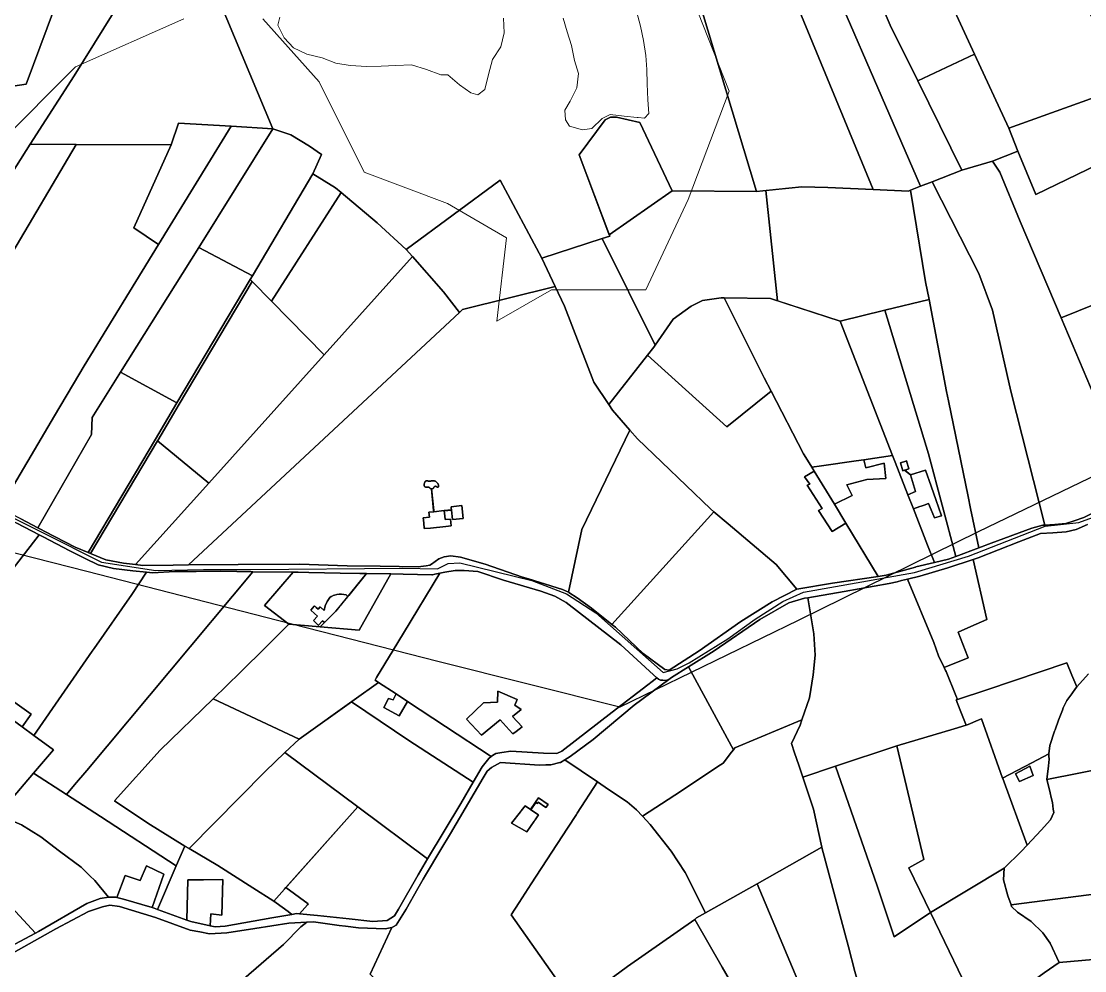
# Model space of a CAD drawing. Header units: metres. Extents: x 3 to 1027712, y 40 to 4430649.
# Drawn here: x 507850 to 508627, y 4410877 to 4411571 of the extents above; entities that cross this region are included whole.
import ezdxf

# ---------------------------------------------------------------- set-up
doc = ezdxf.new("R2010")
doc.units = ezdxf.units.M
doc.header["$MEASUREMENT"] = 0
doc.layers.add('A.ES.SDGC.CP.07003.cadastralparcel — CadastralParcel', color=1, linetype='Continuous')
for name, color, linetype, lineweight, true_color in [('Habitats_5_km', 7, 'Continuous', 9, 0xbefad2), ('Itinerarios_Espacios_naturales_Protegidos_5_km', 7, 'Continuous', 30, 0x3800b0), ('Lagunas_5_km', 7, 'Continuous', 9, 0xbff2e1)]:
    doc.layers.add(name, color=color, linetype=linetype, lineweight=lineweight, true_color=true_color)
doc.layers.add('Tuberias_distribucion_agua_ABAQUA', color=5, linetype='Continuous', lineweight=30)

msp = doc.modelspace()

# ---------------------------------------------------------------- linework, layer by layer
at = {"layer": 'A.ES.SDGC.CP.07003.cadastralparcel — CadastralParcel', "color": 7, "linetype": 'Continuous', "flags": 128}
for points in [[(508520.58, 4411603.2), (508490.46, 4411668.18), (508494.85, 4411669), (508517.7, 4411672.4), (508525.48, 4411671.43), (508536.67, 4411667.54), (508575.09, 4411645.19), (508587.24, 4411637.41), (508596, 4411625.75), (508622.74, 4411588.82), (508657.28, 4411535.56), (508662.13, 4411528.09), (508662.32, 4411527.87), (508664.36, 4411525.57), (508656.8, 4411522.85), (508571.97, 4411492.34), (508546.87, 4411546.47), (508520.58, 4411603.2)], [(508472.58, 4411447.53), (508393.18, 4411640.25), (508403.91, 4411645.67), (508416.56, 4411651.99), (508419.38, 4411653.03), (508507.4, 4411449.96), (508499.95, 4411447.03), (508498.4, 4411446.42), (508472.58, 4411447.53)], [(508507.4, 4411449.96), (508419.38, 4411653.03), (508425.79, 4411655.39), (508445.13, 4411659.74), (508478.24, 4411583.43), (508485.09, 4411567.66), (508505.27, 4411526.91), (508537.52, 4411461.78), (508515.87, 4411453.28), (508507.4, 4411449.96)], [(508347.03, 4411579.33), (508337.29, 4411611.17), (508350.67, 4411618.4), (508358.8, 4411622.78), (508361.6, 4411624.29), (508393.18, 4411640.25), (508472.58, 4411447.53), (508439.55, 4411448.95), (508420.57, 4411449.58), (508387.39, 4411446.19), (508347.03, 4411579.33)], [(507818.57, 4411421.86), (507748.39, 4411450.33), (507770.48, 4411491.39), (507773.15, 4411497.89), (507779.8, 4411514.05), (507791.27, 4411515.42), (507853.32, 4411524.56), (507883.96, 4411607.16), (507925.78, 4411591.62), (507924.81, 4411589.67), (507888.32, 4411530.63), (507856.28, 4411480.62), (507846.16, 4411464.8), (507818.57, 4411421.86)], [(508485.09, 4411567.66), (508478.24, 4411583.43), (508520.58, 4411603.2), (508546.87, 4411546.47), (508505.27, 4411526.91), (508485.09, 4411567.66)], [(507889.74, 4411480.47), (507856.28, 4411480.62), (507888.32, 4411530.63), (507924.81, 4411589.67), (507994.35, 4411585.78), (508033.74, 4411492.01), (508003.07, 4411493.78), (507964.77, 4411495.99), (507959.27, 4411480.17), (507889.74, 4411480.47)], [(508537.52, 4411461.78), (508505.27, 4411526.91), (508546.87, 4411546.47), (508571.97, 4411492.34), (508578.5, 4411475.5), (508559.91, 4411468.33), (508537.52, 4411461.78)], [(508578.5, 4411475.5), (508571.97, 4411492.34), (508656.8, 4411522.85), (508671.9, 4411482.59), (508644.58, 4411469.41), (508591.61, 4411443.84), (508578.5, 4411475.5)], [(508279.71, 4411414.5), (508257.7, 4411472.81), (508276.67, 4411498.57), (508280.56, 4411500.51), (508284.93, 4411500.51), (508301.95, 4411496.62), (508325.78, 4411446.57), (508279.71, 4411414.5)], [(507849.28, 4411206.83), (507834.01, 4411214.54), (507874.01, 4411282.06), (507891.79, 4411312.08), (507895.65, 4411318.6), (507950.04, 4411407.29), (508003.07, 4411493.78), (508033.74, 4411492.01), (507979.46, 4411405.28), (507922.36, 4411314.04), (507901.58, 4411280.84), (507900.96, 4411268.38), (507861.77, 4411200.3), (507849.28, 4411206.83)], [(507950.04, 4411407.29), (507931.88, 4411419.62), (507959.27, 4411480.17), (507964.77, 4411495.99), (508003.07, 4411493.78), (507950.04, 4411407.29)], [(508018.71, 4411384.56), (507979.46, 4411405.28), (508033.74, 4411492.01), (508046.87, 4411487.63), (508060.48, 4411479.37), (508069.24, 4411473.06), (508062.92, 4411458.96), (508018.71, 4411384.56)], [(507794.32, 4411366.2), (507785.86, 4411370.97), (507786.94, 4411372.65), (507818.57, 4411421.86), (507846.16, 4411464.8), (507856.28, 4411480.62), (507889.74, 4411480.47), (507840.37, 4411396.71), (507794.32, 4411366.2)], [(508565.37, 4411460.15), (508559.91, 4411468.33), (508578.5, 4411475.5), (508591.61, 4411443.84), (508644.58, 4411469.41), (508675.88, 4411380.29), (508610.06, 4411353.7), (508580.12, 4411424.13), (508565.37, 4411460.15)], [(508550.06, 4411386.15), (508515.87, 4411453.28), (508537.52, 4411461.78), (508559.91, 4411468.33), (508565.37, 4411460.15), (508580.12, 4411424.13), (508610.06, 4411353.7), (508658.52, 4411239.74), (508659.83, 4411236.66), (508660.54, 4411234.97), (508657.12, 4411232.23), (508641.38, 4411216.85), (508633.68, 4411211.16), (508626.65, 4411207.81), (508619.62, 4411205.47), (508613.59, 4411203.46), (508605.56, 4411202.79), (508598.29, 4411202.24), (508573.36, 4411300.1), (508559.86, 4411359.38), (508550.06, 4411386.15)], [(508017.82, 4411381.11), (508017.1, 4411381.85), (508018.71, 4411384.56), (508062.92, 4411458.96), (508079.45, 4411448.76), (508083.5, 4411445.36), (508032.72, 4411365.94), (508018.55, 4411380.37), (508017.82, 4411381.11)], [(508135.72, 4411398.72), (508131.27, 4411403.81), (508199.83, 4411454.35), (508230.47, 4411397.5), (508240.14, 4411376.69), (508172.39, 4411359.84), (508170.06, 4411357.67), (508158.38, 4411372.83), (508135.72, 4411398.72)], [(508511.05, 4411380.18), (508499.95, 4411447.03), (508507.4, 4411449.96), (508515.87, 4411453.28), (508550.06, 4411386.15), (508559.86, 4411359.38), (508573.36, 4411300.1), (508598.29, 4411202.24), (508596.85, 4411202.13), (508588.81, 4411200.12), (508559.01, 4411189.08), (508549.86, 4411185.64), (508543.95, 4411214.38), (508542.15, 4411223.08), (508527.71, 4411293.21), (508526.32, 4411299.94), (508513.53, 4411367.15), (508511.05, 4411380.18)], [(508071.09, 4411326.83), (508032.72, 4411365.94), (508083.5, 4411445.36), (508109.88, 4411423.25), (508131.27, 4411403.81), (508135.72, 4411398.72), (508071.09, 4411326.83)], [(508402.78, 4411366.3), (508397.66, 4411367.99), (508363.61, 4411368.48), (508361.53, 4411368.51), (508347.92, 4411366.42), (508339.54, 4411362.23), (508326.45, 4411352.81), (508313.32, 4411333.86), (508274.55, 4411411.75), (508280.07, 4411413.53), (508279.71, 4411414.5), (508325.78, 4411446.57), (508387.39, 4411446.19), (508394.26, 4411446.89), (508402.78, 4411366.3)], [(508402.78, 4411366.3), (508394.26, 4411446.89), (508420.57, 4411449.58), (508439.55, 4411448.95), (508472.58, 4411447.53), (508498.4, 4411446.42), (508499.95, 4411447.03), (508511.05, 4411380.18), (508513.53, 4411367.15), (508481.3, 4411359.27), (508448.45, 4411351.24), (508402.78, 4411366.3)], [(508240.14, 4411376.69), (508230.47, 4411397.5), (508274.55, 4411411.75), (508313.32, 4411333.86), (508312.31, 4411332.41), (508307.66, 4411326.49), (508279.29, 4411290.36), (508268.33, 4411306.78), (508246.86, 4411362.23), (508240.14, 4411376.69)], [(507963.47, 4411291.6), (507922.36, 4411314.04), (507979.46, 4411405.28), (508018.71, 4411384.56), (508017.1, 4411381.85), (507963.47, 4411291.6)], [(507938.6, 4411172.82), (507933.15, 4411173.43), (507986.73, 4411233.02), (508071.09, 4411326.83), (508135.72, 4411398.72), (508158.38, 4411372.83), (508170.06, 4411357.67), (507971.96, 4411173.15), (507960.73, 4411173.04), (507938.6, 4411172.82)], [(507900.37, 4411181.48), (507898.49, 4411182.24), (507947.76, 4411265.15), (507963.47, 4411291.6), (508017.1, 4411381.85), (508017.82, 4411381.11), (508018.55, 4411380.37), (507965.19, 4411290.58), (507949.48, 4411264.13), (507949.32, 4411263.86), (507900.37, 4411181.48)], [(507986.73, 4411233.02), (507949.32, 4411263.86), (507949.48, 4411264.13), (507965.19, 4411290.58), (508018.55, 4411380.37), (508032.72, 4411365.94), (508071.09, 4411326.83), (507986.73, 4411233.02)], [(508658.52, 4411239.74), (508610.06, 4411353.7), (508675.88, 4411380.29), (508691.31, 4411336.37), (508715.64, 4411267.08), (508715.21, 4411267.13), (508708.52, 4411266.46), (508701.82, 4411265.12), (508693.78, 4411261.44), (508679.05, 4411249.73), (508660.54, 4411234.97), (508659.83, 4411236.66), (508658.52, 4411239.74)], [(507971.96, 4411173.15), (508170.06, 4411357.67), (508172.39, 4411359.84), (508240.14, 4411376.69), (508246.86, 4411362.23), (508268.33, 4411306.78), (508279.29, 4411290.36), (508281.95, 4411286.38), (508294.81, 4411271.69), (508259.68, 4411199.09), (508249.79, 4411153.31), (508245.44, 4411155.17), (508229.04, 4411160.3), (508220.52, 4411162.96), (508216.24, 4411164.29), (508188.87, 4411173.64), (508170.96, 4411178.71), (508163.89, 4411179.85), (508158.87, 4411179.17), (508154.99, 4411177.57), (508152.48, 4411175.75), (508149.74, 4411173.7), (508148.37, 4411173.01), (508145.86, 4411172.56), (508139.93, 4411171.87), (508112.18, 4411172.24), (508087.92, 4411172.56), (508053.24, 4411173.7), (508008.41, 4411173.5), (507971.96, 4411173.15)], [(508365.77, 4411274.08), (508307.66, 4411326.49), (508312.31, 4411332.41), (508313.32, 4411333.86), (508326.45, 4411352.81), (508339.54, 4411362.23), (508347.92, 4411366.42), (508361.53, 4411368.51), (508363.61, 4411368.48), (508392.95, 4411309.91), (508398.04, 4411300.1), (508365.77, 4411274.08)], [(508363.61, 4411368.48), (508397.66, 4411367.99), (508448.45, 4411351.24), (508477.77, 4411276.26), (508486.82, 4411253.14), (508465.79, 4411250.06), (508460.25, 4411249.25), (508434.99, 4411245.57), (508427.8, 4411244.52), (508424.56, 4411249.85), (508421.74, 4411254.47), (508398.04, 4411300.1), (508392.95, 4411309.91), (508363.61, 4411368.48)], [(508513.05, 4411254.46), (508481.3, 4411359.27), (508513.53, 4411367.15), (508526.32, 4411299.94), (508527.71, 4411293.21), (508542.15, 4411223.08), (508543.95, 4411214.38), (508549.86, 4411185.64), (508533.04, 4411179.31), (508513.05, 4411254.46)], [(508498.08, 4411224.35), (508491.64, 4411240.82), (508488.73, 4411248.25), (508486.82, 4411253.14), (508477.77, 4411276.26), (508448.45, 4411351.24), (508481.3, 4411359.27), (508513.05, 4411254.46), (508533.04, 4411179.31), (508527.88, 4411177.37), (508517.42, 4411174.89), (508512.44, 4411187.64), (508502.1, 4411214.08), (508506.87, 4411215.77), (508507.82, 4411216.11), (508509.96, 4411216.87), (508513.21, 4411218.03), (508515.13, 4411213.41), (508517.57, 4411207.53), (508522.7, 4411208.98), (508520.41, 4411215.49), (508518.74, 4411220.25), (508515.03, 4411230.79), (508510.98, 4411242.33), (508500.06, 4411238.98), (508495.82, 4411242.37), (508498.86, 4411243.51), (508497.07, 4411249.24), (508496.67, 4411249.12), (508492.57, 4411247.86), (508494.46, 4411241.93), (508494.48, 4411241.87), (508495.67, 4411242.32), (508499.9, 4411238.93), (508503.56, 4411226.88), (508498.08, 4411224.35)], [(508281.95, 4411286.38), (508279.29, 4411290.36), (508307.66, 4411326.49), (508365.77, 4411274.08), (508398.04, 4411300.1), (508421.74, 4411254.47), (508424.56, 4411249.85), (508427.8, 4411244.52), (508429.51, 4411241.72), (508422.52, 4411237.48), (508426.29, 4411232.29), (508424.32, 4411231.39), (508435.43, 4411214.38), (508432.74, 4411212.95), (508442.78, 4411197.55), (508452.69, 4411203.67), (508476.39, 4411164.75), (508442.99, 4411159.9), (508416.87, 4411155.56), (508401.85, 4411173.38), (508366.55, 4411203.28), (508356.23, 4411212.02), (508353.68, 4411214.18), (508300.27, 4411265.45), (508294.81, 4411271.69), (508281.95, 4411286.38)], [(507864.3, 4411198.98), (507861.77, 4411200.3), (507900.96, 4411268.38), (507901.58, 4411280.84), (507922.36, 4411314.04), (507963.47, 4411291.6), (507947.76, 4411265.15), (507898.49, 4411182.24), (507888.97, 4411186.09), (507866.96, 4411197.59), (507864.3, 4411198.98)], [(508250.23, 4411153.12), (508249.79, 4411153.31), (508259.68, 4411199.09), (508294.81, 4411271.69), (508300.27, 4411265.45), (508353.68, 4411214.18), (508356.23, 4411212.02), (508281.55, 4411129.71), (508266.66, 4411141.5), (508256.17, 4411149.02), (508250.23, 4411153.12)], [(507911.56, 4411176.97), (507900.37, 4411181.48), (507949.32, 4411263.86), (507986.73, 4411233.02), (507933.15, 4411173.43), (507924.46, 4411174.41), (507911.56, 4411176.97)], [(508429.51, 4411241.72), (508427.8, 4411244.52), (508434.99, 4411245.57), (508460.25, 4411249.25), (508465.79, 4411250.06), (508467.38, 4411244.16), (508480.83, 4411247.44), (508481.88, 4411236.24), (508468.13, 4411235.5), (508453.48, 4411231.61), (508457.37, 4411224), (508444.28, 4411217.46), (508429.51, 4411241.72)], [(508452.69, 4411203.67), (508444.28, 4411217.46), (508457.37, 4411224), (508453.48, 4411231.61), (508468.13, 4411235.5), (508481.88, 4411236.24), (508480.83, 4411247.44), (508467.38, 4411244.16), (508465.79, 4411250.06), (508486.82, 4411253.14), (508488.73, 4411248.25), (508491.64, 4411240.82), (508498.08, 4411224.35), (508502.1, 4411214.08), (508512.44, 4411187.64), (508517.42, 4411174.89), (508503.82, 4411171.67), (508503.59, 4411171.61), (508482.16, 4411165.59), (508476.39, 4411164.75), (508452.69, 4411203.67)], [(508498.08, 4411224.35), (508503.56, 4411226.88), (508499.9, 4411238.93), (508495.67, 4411242.32), (508494.48, 4411241.87), (508494.46, 4411241.93), (508492.57, 4411247.86), (508496.67, 4411249.12), (508497.07, 4411249.24), (508498.86, 4411243.51), (508495.82, 4411242.37), (508500.06, 4411238.98), (508510.98, 4411242.33), (508515.03, 4411230.79), (508518.74, 4411220.25), (508520.41, 4411215.49), (508522.7, 4411208.98), (508517.57, 4411207.53), (508515.13, 4411213.41), (508513.21, 4411218.03), (508509.96, 4411216.87), (508507.82, 4411216.11), (508506.87, 4411215.77), (508502.1, 4411214.08), (508498.08, 4411224.35)], [(508442.78, 4411197.55), (508432.74, 4411212.95), (508435.43, 4411214.38), (508424.32, 4411231.39), (508426.29, 4411232.29), (508422.52, 4411237.48), (508429.51, 4411241.72), (508444.28, 4411217.46), (508452.69, 4411203.67), (508442.78, 4411197.55)], [(508148.88, 4411200.15), (508144.43, 4411199.71), (508144.01, 4411203.92), (508143.65, 4411207.52), (508148.1, 4411207.96), (508147.72, 4411211.72), (508151.33, 4411212.08), (508151.25, 4411212.88), (508149.66, 4411228.73), (508149.52, 4411228.74), (508149.38, 4411228.77), (508149.24, 4411228.81), (508149.1, 4411228.86), (508148.97, 4411228.93), (508148.85, 4411229), (508148.73, 4411229.08), (508148.62, 4411229.18), (508148.52, 4411229.28), (508148.43, 4411229.39), (508148.35, 4411229.51), (508148.28, 4411229.64), (508148.03, 4411229.78), (508147.76, 4411229.89), (508147.49, 4411229.98), (508147.21, 4411230.05), (508146.92, 4411230.09), (508146.64, 4411230.1), (508146.35, 4411230.09), (508146.07, 4411230.05), (508145.94, 4411230.02), (508145.82, 4411230.01), (508145.69, 4411230), (508145.57, 4411230.01), (508145.44, 4411230.03), (508145.2, 4411230.09), (508145.09, 4411230.14), (508144.98, 4411230.2), (508144.87, 4411230.27), (508144.77, 4411230.34), (508144.68, 4411230.43), (508144.6, 4411230.52), (508144.52, 4411230.62), (508144.45, 4411230.73), (508144.35, 4411230.95), (508144.31, 4411231.07), (508144.28, 4411231.19), (508144.27, 4411231.32), (508144.26, 4411231.44), (508144.26, 4411231.8), (508144.29, 4411232.16), (508144.35, 4411232.51), (508144.44, 4411232.86), (508144.57, 4411233.19), (508144.72, 4411233.52), (508144.89, 4411233.83), (508145.1, 4411234.12), (508145.33, 4411234.4), (508145.44, 4411234.48), (508145.57, 4411234.55), (508145.69, 4411234.61), (508145.83, 4411234.65), (508145.96, 4411234.69), (508146.24, 4411234.73), (508146.38, 4411234.73), (508146.66, 4411234.69), (508146.8, 4411234.65), (508146.93, 4411234.61), (508147.06, 4411234.55), (508147.18, 4411234.48), (508147.29, 4411234.4), (508147.6, 4411234.33), (508147.92, 4411234.29), (508148.23, 4411234.28), (508148.55, 4411234.3), (508148.86, 4411234.34), (508149.17, 4411234.42), (508149.47, 4411234.52), (508149.75, 4411234.64), (508150.1, 4411234.7), (508150.45, 4411234.73), (508150.81, 4411234.73), (508151.16, 4411234.7), (508151.51, 4411234.64), (508151.85, 4411234.55), (508152.18, 4411234.43), (508152.5, 4411234.28), (508152.81, 4411234.11), (508153.1, 4411233.91), (508153.37, 4411233.68), (508153.62, 4411233.43), (508153.85, 4411233.17), (508154.01, 4411233.03), (508154.15, 4411232.88), (508154.28, 4411232.72), (508154.4, 4411232.55), (508154.5, 4411232.36), (508154.59, 4411232.18), (508154.66, 4411231.98), (508154.71, 4411231.78), (508154.75, 4411231.57), (508154.77, 4411231.37), (508154.77, 4411231.16), (508154.76, 4411230.95), (508154.8, 4411230.83), (508154.82, 4411230.71), (508154.82, 4411230.59), (508154.8, 4411230.47), (508154.76, 4411230.35), (508154.7, 4411230.24), (508154.62, 4411230.14), (508154.53, 4411230.06), (508154.42, 4411230), (508154.3, 4411229.95), (508154.18, 4411229.93), (508154.06, 4411229.93), (508153.93, 4411229.94), (508153.82, 4411229.98), (508153.71, 4411230.04), (508153.61, 4411230.12), (508153.53, 4411230.21), (508153.35, 4411230.37), (508153.15, 4411230.49), (508152.93, 4411230.57), (508152.81, 4411230.6), (508152.69, 4411230.62), (508152.46, 4411230.62), (508152.34, 4411230.61), (508152.23, 4411230.58), (508152.11, 4411230.55), (508152, 4411230.51), (508151.8, 4411230.39), (508151.7, 4411230.32), (508151.61, 4411230.24), (508151.53, 4411230.16), (508151.46, 4411230.07), (508151.39, 4411229.97), (508151.35, 4411229.83), (508151.3, 4411229.7), (508151.23, 4411229.57), (508151.07, 4411229.33), (508150.97, 4411229.22), (508150.86, 4411229.12), (508150.75, 4411229.04), (508150.63, 4411228.96), (508150.5, 4411228.89), (508150.37, 4411228.83), (508150.09, 4411228.75), (508149.95, 4411228.73), (508149.81, 4411228.72), (508149.76, 4411228.72), (508151.35, 4411212.89), (508151.43, 4411212.09), (508159.01, 4411212.85), (508164.25, 4411213.37), (508164.19, 4411213.98), (508164.17, 4411214.18), (508164.02, 4411215.7), (508171.87, 4411216.48), (508172.8, 4411207.21), (508164.95, 4411206.43), (508164.27, 4411213.17), (508159.03, 4411212.65), (508159.38, 4411209.08), (508159.65, 4411206.34), (508163.53, 4411206.73), (508164.04, 4411201.67), (508160.16, 4411201.28), (508148.88, 4411200.15)], [(508148.88, 4411200.15), (508160.16, 4411201.28), (508164.04, 4411201.67), (508163.53, 4411206.73), (508159.65, 4411206.34), (508159.38, 4411209.08), (508159.03, 4411212.65), (508164.27, 4411213.17), (508164.95, 4411206.43), (508172.8, 4411207.21), (508171.87, 4411216.48), (508164.02, 4411215.7), (508164.17, 4411214.18), (508164.19, 4411213.98), (508164.25, 4411213.37), (508159.01, 4411212.85), (508151.43, 4411212.09), (508151.35, 4411212.89), (508149.76, 4411228.72), (508149.81, 4411228.72), (508149.95, 4411228.73), (508150.09, 4411228.75), (508150.37, 4411228.83), (508150.5, 4411228.89), (508150.63, 4411228.96), (508150.75, 4411229.04), (508150.86, 4411229.12), (508150.97, 4411229.22), (508151.07, 4411229.33), (508151.23, 4411229.57), (508151.3, 4411229.7), (508151.35, 4411229.83), (508151.39, 4411229.97), (508151.46, 4411230.07), (508151.53, 4411230.16), (508151.61, 4411230.24), (508151.7, 4411230.32), (508151.8, 4411230.39), (508152, 4411230.51), (508152.11, 4411230.55), (508152.23, 4411230.58), (508152.34, 4411230.61), (508152.46, 4411230.62), (508152.69, 4411230.62), (508152.81, 4411230.6), (508152.93, 4411230.57), (508153.15, 4411230.49), (508153.35, 4411230.37), (508153.53, 4411230.21), (508153.61, 4411230.12), (508153.71, 4411230.04), (508153.82, 4411229.98), (508153.93, 4411229.94), (508154.06, 4411229.93), (508154.18, 4411229.93), (508154.3, 4411229.95), (508154.42, 4411230), (508154.53, 4411230.06), (508154.62, 4411230.14), (508154.7, 4411230.24), (508154.76, 4411230.35), (508154.8, 4411230.47), (508154.82, 4411230.59), (508154.82, 4411230.71), (508154.8, 4411230.83), (508154.76, 4411230.95), (508154.77, 4411231.16), (508154.77, 4411231.37), (508154.75, 4411231.57), (508154.71, 4411231.78), (508154.66, 4411231.98), (508154.59, 4411232.18), (508154.5, 4411232.36), (508154.4, 4411232.55), (508154.28, 4411232.72), (508154.15, 4411232.88), (508154.01, 4411233.03), (508153.85, 4411233.17), (508153.62, 4411233.43), (508153.37, 4411233.68), (508153.1, 4411233.91), (508152.81, 4411234.11), (508152.5, 4411234.28), (508152.18, 4411234.43), (508151.85, 4411234.55), (508151.51, 4411234.64), (508151.16, 4411234.7), (508150.81, 4411234.73), (508150.45, 4411234.73), (508150.1, 4411234.7), (508149.75, 4411234.64), (508149.47, 4411234.52), (508149.17, 4411234.42), (508148.86, 4411234.34), (508148.55, 4411234.3), (508148.23, 4411234.28), (508147.92, 4411234.29), (508147.6, 4411234.33), (508147.29, 4411234.4), (508147.18, 4411234.48), (508147.06, 4411234.55), (508146.93, 4411234.61), (508146.8, 4411234.65), (508146.66, 4411234.69), (508146.38, 4411234.73), (508146.24, 4411234.73), (508145.96, 4411234.69), (508145.83, 4411234.65), (508145.69, 4411234.61), (508145.57, 4411234.55), (508145.44, 4411234.48), (508145.33, 4411234.4), (508145.1, 4411234.12), (508144.89, 4411233.83), (508144.72, 4411233.52), (508144.57, 4411233.19), (508144.44, 4411232.86), (508144.35, 4411232.51), (508144.29, 4411232.16), (508144.26, 4411231.8), (508144.26, 4411231.44), (508144.27, 4411231.32), (508144.28, 4411231.19), (508144.31, 4411231.07), (508144.35, 4411230.95), (508144.45, 4411230.73), (508144.52, 4411230.62), (508144.6, 4411230.52), (508144.68, 4411230.43), (508144.77, 4411230.34), (508144.87, 4411230.27), (508144.98, 4411230.2), (508145.09, 4411230.14), (508145.2, 4411230.09), (508145.44, 4411230.03), (508145.57, 4411230.01), (508145.69, 4411230), (508145.82, 4411230.01), (508145.94, 4411230.02), (508146.07, 4411230.05), (508146.35, 4411230.09), (508146.64, 4411230.1), (508146.92, 4411230.09), (508147.21, 4411230.05), (508147.49, 4411229.98), (508147.76, 4411229.89), (508148.03, 4411229.78), (508148.28, 4411229.64), (508148.35, 4411229.51), (508148.43, 4411229.39), (508148.52, 4411229.28), (508148.62, 4411229.18), (508148.73, 4411229.08), (508148.85, 4411229), (508148.97, 4411228.93), (508149.1, 4411228.86), (508149.24, 4411228.81), (508149.38, 4411228.77), (508149.52, 4411228.74), (508149.66, 4411228.73), (508151.25, 4411212.88), (508151.33, 4411212.08), (508147.72, 4411211.72), (508148.1, 4411207.96), (508143.65, 4411207.52), (508144.01, 4411203.92), (508144.43, 4411199.71), (508148.88, 4411200.15)], [(507736.03, 4411091.95), (507725.01, 4411096.62), (507805.44, 4411220.66), (507825.22, 4411213.48), (507846.43, 4411203.67), (507862.78, 4411195.12), (507828.71, 4411151.39), (507788.7, 4411100.06), (507768.53, 4411074.17), (507744.87, 4411083.21), (507734.11, 4411087.33), (507736.03, 4411091.95)], [(508284.22, 4411127.59), (508281.55, 4411129.71), (508356.23, 4411212.02), (508366.55, 4411203.28), (508401.85, 4411173.38), (508416.87, 4411155.56), (508398.79, 4411146.19), (508376.02, 4411131.8), (508345.55, 4411110.39), (508323.52, 4411096.24), (508320.41, 4411096.81), (508304.53, 4411108.45), (508284.22, 4411127.59)], [(507834.88, 4411066.13), (507788.7, 4411100.06), (507828.71, 4411151.39), (507862.78, 4411195.12), (507865.6, 4411193.64), (507885.09, 4411183.54), (507896.5, 4411177.85), (507905.85, 4411173.29), (507917.03, 4411170.55), (507931.17, 4411168.73), (507941.15, 4411167.78), (507930.49, 4411151.63), (507903.07, 4411112.1), (507901.63, 4411110.02), (507858.87, 4411048.5), (507850.3, 4411054.8), (507856.86, 4411063.99), (507841.55, 4411075.01), (507834.88, 4411066.13)], [(508517.11, 4411116.36), (508497.76, 4411162.72), (508506.92, 4411164.91), (508527.35, 4411170.93), (508545.75, 4411177.06), (508555.77, 4411133.34), (508544.22, 4411128.26), (508534.74, 4411124.1), (508541.67, 4411106.48), (508542.16, 4411105.24), (508524.69, 4411098.18), (508520.56, 4411106.83), (508517.11, 4411116.36)], [(507882.76, 4411005.31), (507858.72, 4411020.95), (507873.28, 4411037.91), (507858.87, 4411048.5), (507901.63, 4411110.02), (507903.07, 4411112.1), (507930.49, 4411151.63), (507941.15, 4411167.78), (507945.55, 4411167.36), (507961.97, 4411168.27), (507977.48, 4411168.27), (507995.5, 4411168.5), (508019.04, 4411168.21), (507897.57, 4411023.01), (507888.61, 4411012.3), (507882.76, 4411005.31)], [(508045.31, 4411129.81), (508028.47, 4411113.09), (508010.05, 4411094.81), (507990.02, 4411075.33), (507951.3, 4411037.67), (507917.83, 4411000.64), (507942.15, 4410984.35), (507969.27, 4410967.67), (507962.99, 4410953.11), (507907.51, 4410989.21), (507882.76, 4411005.31), (507888.61, 4411012.3), (507897.57, 4411023.01), (508019.04, 4411168.21), (508048.61, 4411167.83), (508027.6, 4411143.53), (508045.31, 4411129.81)], [(508121.66, 4411110.84), (508109.46, 4411090.79), (508108.4, 4411089.04), (508111, 4411087.33), (508093.02, 4411074.49), (508052.85, 4411045.79), (507990.02, 4411075.33), (508010.05, 4411094.81), (508028.47, 4411113.09), (508045.31, 4411129.81), (508065.24, 4411128.14), (508068.25, 4411127.89), (508096.75, 4411125.5), (508120.01, 4411166.55), (508128.87, 4411166.43), (508149.94, 4411165.96), (508150.43, 4411165.95), (508152.12, 4411166.3), (508155.86, 4411167.06), (508129.23, 4411123.29), (508121.66, 4411110.84)], [(508082.95, 4411167.17), (508097.39, 4411166.88), (508102.19, 4411166.81), (508089.14, 4411150.88), (508088.52, 4411150.13), (508087.19, 4411151.22), (508085.53, 4411151.6), (508083.83, 4411151.78), (508082.43, 4411151.78), (508082.12, 4411151.76), (508080.42, 4411151.54), (508078.76, 4411151.13), (508077.67, 4411150.74), (508077.54, 4411150.68), (508076.36, 4411150.12), (508075.28, 4411149.4), (508074.76, 4411148.61), (508073.34, 4411146.47), (508071.97, 4411143.2), (508071.23, 4411139.84), (508068.86, 4411141.93), (508068.31, 4411142.42), (508066.83, 4411140.75), (508065.45, 4411141.97), (508064.05, 4411143.21), (508063.96, 4411143.1), (508061.33, 4411140.13), (508064.11, 4411137.67), (508066.33, 4411135.71), (508063.31, 4411132.48), (508066.79, 4411129.24), (508066.93, 4411129.11), (508069.88, 4411132.31), (508071.36, 4411131), (508068.25, 4411127.89), (508065.24, 4411128.14), (508045.31, 4411129.81), (508027.6, 4411143.53), (508048.61, 4411167.83), (508052.22, 4411167.79), (508059.97, 4411167.64), (508082.95, 4411167.17)], [(508096.75, 4411125.5), (508068.25, 4411127.89), (508073.14, 4411132.78), (508078.52, 4411138.17), (508079.66, 4411139.31), (508083.34, 4411143.81), (508102.19, 4411166.81), (508120.01, 4411166.55), (508096.75, 4411125.5)], [(508111, 4411087.33), (508108.4, 4411089.04), (508109.46, 4411090.79), (508121.66, 4411110.84), (508129.23, 4411123.29), (508155.86, 4411167.06), (508159.33, 4411167.78), (508167.09, 4411169.14), (508173.47, 4411169.14), (508183.51, 4411168.46), (508202.22, 4411162.08), (508229.59, 4411154.1), (508239.86, 4411150.22), (508248.07, 4411145.66), (508288.1, 4411114.83), (508311.94, 4411092.79), (508314.38, 4411090.54), (508310.98, 4411087.92), (508307.91, 4411085.55), (508281.74, 4411065.41), (508244.91, 4411036.97), (508241.23, 4411035.3), (508231.52, 4411035.63), (508207.74, 4411036.97), (508201.05, 4411035.97), (508196.69, 4411035.3), (508194.35, 4411033.96), (508193.35, 4411033.09), (508159.91, 4411055.12), (508132.25, 4411073.33), (508123.91, 4411078.83), (508111, 4411087.33)], [(508531.92, 4411053.39), (508490.04, 4411040.95), (508489.24, 4411040.7), (508445.18, 4411026.02), (508421.17, 4411018.03), (508418.29, 4411026.68), (508415.23, 4411035.89), (508412.99, 4411042.63), (508419.26, 4411056.13), (508420.57, 4411059.94), (508426.02, 4411075.9), (508428.92, 4411092.78), (508430.36, 4411107.25), (508429.4, 4411122.68), (508424.95, 4411149.21), (508451.49, 4411153.78), (508484.49, 4411159.55), (508490.17, 4411160.91), (508493.42, 4411161.68), (508497.76, 4411162.72), (508517.11, 4411116.36), (508520.56, 4411106.83), (508524.69, 4411098.18), (508525.58, 4411096.03), (508525.95, 4411095.17), (508533.24, 4411077.7), (508534.44, 4411074.81), (508533.32, 4411074.44), (508536.37, 4411067.03), (508540.77, 4411056.02), (508531.92, 4411053.39)], [(508071.23, 4411139.84), (508071.97, 4411143.2), (508073.34, 4411146.47), (508074.76, 4411148.61), (508075.28, 4411149.4), (508076.36, 4411150.12), (508077.54, 4411150.68), (508077.67, 4411150.74), (508078.76, 4411151.13), (508080.42, 4411151.54), (508082.12, 4411151.76), (508082.43, 4411151.78), (508083.83, 4411151.78), (508085.53, 4411151.6), (508087.19, 4411151.22), (508088.52, 4411150.13), (508084.84, 4411145.63), (508083.34, 4411143.81), (508082.7, 4411143.02), (508079.66, 4411139.31), (508078.52, 4411138.17), (508073.14, 4411132.78), (508071.36, 4411131), (508069.88, 4411132.31), (508066.93, 4411129.11), (508066.79, 4411129.24), (508063.31, 4411132.48), (508066.33, 4411135.71), (508064.11, 4411137.67), (508061.33, 4411140.13), (508063.96, 4411143.1), (508064.05, 4411143.21), (508065.45, 4411141.97), (508066.83, 4411140.75), (508068.31, 4411142.42), (508071.23, 4411139.84)], [(508370.49, 4411038.07), (508337.57, 4411098.56), (508356.4, 4411110.29), (508389.88, 4411133.38), (508410.98, 4411145.42), (508422.36, 4411148.77), (508424.95, 4411149.21), (508429.4, 4411122.68), (508430.36, 4411107.25), (508428.92, 4411092.78), (508426.02, 4411075.9), (508420.57, 4411059.94), (508371.61, 4411039.52), (508370.49, 4411038.07)], [(508611.04, 4411066.92), (508608.28, 4411059.7), (508605.71, 4411052.65), (508605.31, 4411051.58), (508601.84, 4411041.06), (508601.07, 4411035.03), (508588.61, 4411028.55), (508567.36, 4411017.33), (508551.83, 4411060.72), (508549.57, 4411059.76), (508542.05, 4411056.57), (508540.77, 4411056.02), (508536.37, 4411067.03), (508533.32, 4411074.44), (508534.44, 4411074.81), (508555.85, 4411081.97), (508614.3, 4411101.51), (508617.93, 4411092.6), (508621.65, 4411084.05), (508620.73, 4411082.82), (508617.89, 4411079.01), (508614.33, 4411073.95), (508611.7, 4411068.66), (508611.04, 4411066.92)], [(507841.26, 4410894.03), (507721.48, 4411003.54), (507732.57, 4411013.93), (507733.04, 4411014.49), (507752.12, 4411037.22), (507768.24, 4411073.8), (507768.53, 4411074.17), (507788.7, 4411100.06), (507834.88, 4411066.13), (507850.3, 4411054.8), (507858.87, 4411048.5), (507873.28, 4411037.91), (507858.72, 4411020.95), (507832.54, 4410990.46), (507807.16, 4410960.91), (507859.97, 4410903.98), (507841.26, 4410894.03)], [(508270.98, 4411014.5), (508247.08, 4411030.67), (508251.11, 4411033.16), (508267.85, 4411045.54), (508297.98, 4411070.63), (508323.16, 4411089.33), (508325.26, 4411090.89), (508337.57, 4411098.56), (508370.49, 4411038.07), (508369.15, 4411036.35), (508362.96, 4411028.36), (508361.14, 4411027.15), (508327.55, 4411004.93), (508304.1, 4410989.41), (508299.69, 4410994.15), (508292.8, 4410999.88), (508279.04, 4411009.05), (508270.98, 4411014.5)], [(508132.25, 4411073.33), (508159.91, 4411055.12), (508193.35, 4411033.09), (508191.67, 4411031.62), (508186.65, 4411025.6), (508180.17, 4411014.35), (508133.14, 4411044.87), (508091.09, 4411073.11), (508093.02, 4411074.49), (508111, 4411087.33), (508123.91, 4411078.83), (508121.65, 4411074.63), (508118.13, 4411075.52), (508114.75, 4411068.91), (508126.06, 4411062.74), (508132.25, 4411073.33)], [(508132.25, 4411073.33), (508126.06, 4411062.74), (508114.75, 4411068.91), (508118.13, 4411075.52), (508121.65, 4411074.63), (508123.91, 4411078.83), (508132.25, 4411073.33)], [(508206.42, 4411052.67), (508199.8, 4411059.86), (508186.29, 4411048.79), (508175.21, 4411060.4), (508187.64, 4411072.27), (508197.91, 4411072.81), (508198.18, 4411080.91), (508212.23, 4411074.7), (508210.61, 4411070.65), (508215.2, 4411067.41), (508208.99, 4411062.28), (508216.01, 4411054.73), (508211.62, 4411051.39), (508209.26, 4411049.6), (508206.42, 4411052.67)], [(508215.2, 4411067.41), (508210.61, 4411070.65), (508212.23, 4411074.7), (508198.18, 4411080.91), (508197.91, 4411072.81), (508187.64, 4411072.27), (508175.21, 4411060.4), (508186.29, 4411048.79), (508199.8, 4411059.86), (508206.42, 4411052.67), (508209.26, 4411049.6), (508211.62, 4411051.39), (508216.01, 4411054.73), (508208.99, 4411062.28), (508215.2, 4411067.41)], [(507850.3, 4411054.8), (507834.88, 4411066.13), (507841.55, 4411075.01), (507856.86, 4411063.99), (507850.3, 4411054.8)], [(507942.15, 4410984.35), (507917.83, 4411000.64), (507951.3, 4411037.67), (507990.02, 4411075.33), (508052.85, 4411045.79), (508042.5, 4411035.95), (508028.1, 4411022.27), (507972.41, 4410965.83), (507969.27, 4410967.67), (507942.15, 4410984.35)], [(508180.17, 4411014.35), (508171.25, 4410998.83), (508146.87, 4410958.23), (508095.8, 4410996.26), (508042.5, 4411035.95), (508052.85, 4411045.79), (508091.09, 4411073.11), (508133.14, 4411044.87), (508180.17, 4411014.35)], [(508361.14, 4411027.15), (508362.96, 4411028.36), (508369.15, 4411036.35), (508370.49, 4411038.07), (508371.61, 4411039.52), (508420.57, 4411059.94), (508419.26, 4411056.13), (508412.99, 4411042.63), (508415.23, 4411035.89), (508418.29, 4411026.68), (508421.17, 4411018.03), (508428.95, 4410994.61), (508435.2, 4410966.74), (508387.81, 4410940.02), (508350.08, 4410918.74), (508335.24, 4410948.31), (508324.92, 4410963.97), (508309.63, 4410983.46), (508304.1, 4410989.41), (508327.55, 4411004.93), (508361.14, 4411027.15)], [(508531.92, 4411053.39), (508540.77, 4411056.02), (508542.05, 4411056.57), (508549.57, 4411059.76), (508551.83, 4411060.72), (508567.36, 4411017.33), (508567.48, 4411017), (508585.28, 4410968.42), (508580.83, 4410963.73), (508568.47, 4410951.38), (508514.49, 4410919.16), (508498.75, 4410951.68), (508509.75, 4410957.84), (508490.04, 4411040.95), (508531.92, 4411053.39)], [(508475.52, 4410938.66), (508445.18, 4411026.02), (508489.24, 4411040.7), (508490.04, 4411040.95), (508509.75, 4410957.84), (508498.75, 4410951.68), (508514.49, 4410919.16), (508487.98, 4410901.36), (508475.52, 4410938.66)], [(508599.75, 4411016.2), (508672.25, 4411030.78), (508681.24, 4411040.13), (508689.78, 4410991.21), (508693.3, 4410966.86), (508697.1, 4410940.51), (508663.96, 4410936.3), (508662.53, 4410936.12), (508573.53, 4410924.58), (508571.16, 4410931.32), (508568.09, 4410942.89), (508568.47, 4410951.38), (508580.83, 4410963.73), (508585.28, 4410968.42), (508595.5, 4410979.16), (508602.45, 4410986.88), (508604.72, 4410992.29), (508604.43, 4410994.55), (508603.79, 4410999.44), (508602.89, 4411003.18), (508602.08, 4411006.54), (508600.6, 4411012.63), (508599.75, 4411016.2)], [(507993.38, 4410953.53), (507972.41, 4410965.83), (508028.1, 4411022.27), (508042.5, 4411035.95), (508095.8, 4410996.26), (508042.28, 4410936.24), (508034.36, 4410927.36), (508018.97, 4410937.2), (507993.38, 4410953.53)], [(508601.48, 4411031.13), (508600.92, 4411026.25), (508599.75, 4411016.2), (508600.6, 4411012.63), (508602.08, 4411006.54), (508602.89, 4411003.18), (508603.79, 4410999.44), (508604.43, 4410994.55), (508604.72, 4410992.29), (508602.45, 4410986.88), (508595.5, 4410979.16), (508585.28, 4410968.42), (508567.48, 4411017), (508567.36, 4411017.33), (508588.61, 4411028.55), (508601.07, 4411035.03), (508601.24, 4411033.46), (508601.48, 4411031.13)], [(508428.95, 4410994.61), (508421.17, 4411018.03), (508445.18, 4411026.02), (508475.52, 4410938.66), (508487.98, 4410901.36), (508514.49, 4410919.16), (508548.41, 4410849.04), (508550.6, 4410844.54), (508552, 4410841.66), (508550.9, 4410840.85), (508513.53, 4410816.23), (508511.27, 4410814.74), (508482.87, 4410793.67), (508459.35, 4410875.98), (508454.53, 4410894.08), (508435.22, 4410966.64), (508435.2, 4410966.74), (508428.95, 4410994.61)], [(508587.33, 4411026.12), (508589.63, 4411019.26), (508579.63, 4411014.84), (508576.83, 4411020.56), (508587.33, 4411026.12)], [(508587.33, 4411026.12), (508576.83, 4411020.56), (508579.63, 4411014.84), (508589.63, 4411019.26), (508587.33, 4411026.12)], [(507849.77, 4410983.07), (507832.54, 4410990.46), (507858.72, 4411020.95), (507882.76, 4411005.31), (507907.51, 4410989.21), (507962.99, 4410953.11), (507949.29, 4410921.35), (507946.89, 4410922.22), (507945.41, 4410922.66), (507953.97, 4410947.12), (507941.23, 4410953.09), (507936.65, 4410942.54), (507925.69, 4410946.12), (507919.5, 4410930.08), (507918.76, 4410930.25), (507913.74, 4410930.25), (507913.41, 4410930.2), (507906.59, 4410938.48), (507903.35, 4410942.48), (507899.72, 4410945.86), (507893.36, 4410952.21), (507877.54, 4410963.96), (507863.99, 4410974.4), (507849.77, 4410983.07)], [(508254.55, 4410851.46), (508207.9, 4410917.32), (508213.83, 4410926.45), (508222.61, 4410939.97), (508249.04, 4410980.69), (508255.61, 4410990.81), (508256.16, 4410991.66), (508270.98, 4411014.5), (508279.04, 4411009.05), (508292.8, 4410999.88), (508299.69, 4410994.15), (508304.1, 4410989.41), (508309.63, 4410983.46), (508324.92, 4410963.97), (508335.24, 4410948.31), (508350.08, 4410918.74), (508343.59, 4410915.08), (508342.16, 4410914.08), (508293.05, 4410879.68), (508262.37, 4410857.07), (508254.55, 4410851.46)], [(508208.21, 4410984.42), (508214.69, 4410992.57), (508214.74, 4410992.64), (508214.85, 4410992.77), (508215.02, 4410992.98), (508215.1, 4410993.08), (508215.33, 4410993.37), (508218.25, 4410997.03), (508222.15, 4410994.4), (508225.79, 4410999.73), (508227.96, 4411002.91), (508234.95, 4410997.97), (508233.39, 4410995.75), (508227.73, 4410999.74), (508227.12, 4410998.84), (508226.02, 4410999.52), (508222.4, 4410994.23), (508227.96, 4410990.47), (508225.49, 4410986.87), (508225.22, 4410986.48), (508225.15, 4410986.37), (508224.93, 4410986.04), (508224.84, 4410985.92), (508219.51, 4410978.17), (508208.21, 4410984.42)], [(508208.21, 4410984.42), (508219.51, 4410978.17), (508224.84, 4410985.92), (508224.93, 4410986.04), (508225.15, 4410986.37), (508225.22, 4410986.48), (508225.49, 4410986.87), (508227.96, 4410990.47), (508222.4, 4410994.23), (508226.02, 4410999.52), (508227.12, 4410998.84), (508227.73, 4410999.74), (508233.39, 4410995.75), (508234.95, 4410997.97), (508227.96, 4411002.91), (508225.79, 4410999.73), (508222.15, 4410994.4), (508218.25, 4410997.03), (508215.33, 4410993.37), (508215.1, 4410993.08), (508215.02, 4410992.98), (508214.85, 4410992.77), (508214.74, 4410992.64), (508214.69, 4410992.57), (508208.21, 4410984.42)], [(508053.2, 4410918.05), (508058.95, 4410924.71), (508059.47, 4410925.31), (508043.2, 4410937.26), (508095.8, 4410996.26), (508146.87, 4410958.23), (508139.95, 4410946.69), (508125.55, 4410921.6), (508122.54, 4410916.58), (508117.18, 4410913.24), (508106.8, 4410912.57), (508089.47, 4410914.43), (508066.29, 4410916.92), (508053.2, 4410918.05)], [(507859.97, 4410903.98), (507807.16, 4410960.91), (507832.54, 4410990.46), (507849.77, 4410983.07), (507863.99, 4410974.4), (507877.54, 4410963.96), (507893.36, 4410952.21), (507899.72, 4410945.86), (507903.35, 4410942.48), (507906.59, 4410938.48), (507913.41, 4410930.2), (507907.39, 4410929.25), (507897.67, 4410925.57), (507862.19, 4410905.16), (507859.97, 4410903.98)], [(507970.86, 4410913.54), (507949.29, 4410921.35), (507962.99, 4410953.11), (507969.27, 4410967.67), (507972.41, 4410965.83), (507993.38, 4410953.53), (508018.97, 4410937.2), (508034.36, 4410927.36), (508036.14, 4410926.23), (508044.74, 4410919.79), (508047.53, 4410917.7), (508032.81, 4410915.24), (507998.79, 4410909.17), (507991.42, 4410908.5), (507987.83, 4410909.32), (507988.25, 4410918.03), (507996.44, 4410917.12), (507997.05, 4410943.2), (507971.55, 4410942.9), (507970.86, 4410913.54)], [(508415.66, 4410873.98), (508387.81, 4410940.02), (508435.2, 4410966.74), (508435.22, 4410966.64), (508454.53, 4410894.08), (508459.35, 4410875.98), (508482.87, 4410793.67), (508468.69, 4410783.14), (508465.62, 4410781.19), (508457.07, 4410775.77), (508415.66, 4410873.98)], [(507924.46, 4410928.91), (507919.5, 4410930.08), (507925.69, 4410946.12), (507936.65, 4410942.54), (507941.23, 4410953.09), (507953.97, 4410947.12), (507945.41, 4410922.66), (507924.46, 4410928.91)], [(508548.41, 4410849.04), (508514.49, 4410919.16), (508568.47, 4410951.38), (508568.09, 4410942.89), (508571.16, 4410931.32), (508573.53, 4410924.58), (508573.88, 4410923.6), (508578.12, 4410919.36), (508588.15, 4410912.41), (508596.65, 4410904.31), (508602.06, 4410896.59), (508608.64, 4410882.56), (508597.68, 4410874.97), (508563.66, 4410850.17), (508552, 4410841.66), (508550.6, 4410844.54), (508548.41, 4410849.04)], [(507974.28, 4410942.93), (507982.9, 4410943.03), (507997.05, 4410943.2), (507996.44, 4410917.12), (507988.25, 4410918.03), (507987.83, 4410909.32), (507973.68, 4410912.52), (507970.86, 4410913.54), (507971.55, 4410942.9), (507974.28, 4410942.93)], [(508053.2, 4410918.05), (508050.89, 4410918.25), (508047.53, 4410917.7), (508044.74, 4410919.79), (508036.14, 4410926.23), (508034.36, 4410927.36), (508042.28, 4410936.24), (508043.2, 4410937.26), (508059.47, 4410925.31), (508058.95, 4410924.71), (508053.2, 4410918.05)], [(508362.33, 4410879.14), (508342.16, 4410914.08), (508343.59, 4410915.08), (508350.08, 4410918.74), (508387.81, 4410940.02), (508415.66, 4410873.98), (508457.07, 4410775.77), (508437.49, 4410763.34), (508432.14, 4410759.92), (508413.43, 4410790.64), (508401.52, 4410811.26), (508400.05, 4410813.81), (508397.17, 4410818.79), (508396.09, 4410820.66), (508389.12, 4410832.74), (508385.38, 4410839.22), (508362.33, 4410879.14)], [(508573.88, 4410923.6), (508573.53, 4410924.58), (508662.53, 4410936.12), (508663.96, 4410936.3), (508668.86, 4410909.4), (508653.02, 4410906.3), (508661.2, 4410887.04), (508633.52, 4410884.66), (508608.64, 4410882.56), (508602.06, 4410896.59), (508596.65, 4410904.31), (508588.15, 4410912.41), (508578.12, 4410919.36), (508573.88, 4410923.6)], [(508252.2, 4410842.84), (508249.07, 4410847.53), (508254.55, 4410851.46), (508262.37, 4410857.07), (508293.05, 4410879.68), (508342.16, 4410914.08), (508362.33, 4410879.14), (508385.38, 4410839.22), (508389.12, 4410832.74), (508380.66, 4410826.7), (508338.28, 4410796.38), (508301.05, 4410769.75), (508293.88, 4410780.47), (508288.73, 4410788.17), (508280.43, 4410800.6), (508273.46, 4410811.03), (508257.71, 4410834.6), (508252.2, 4410842.84)], [(508121.55, 4410755.52), (508061.09, 4410707.75), (508055.67, 4410716.75), (508016.75, 4410781.45), (508059.61, 4410820.74), (508054.48, 4410826.15), (508012.35, 4410870.51), (508041.49, 4410895.74), (508054.07, 4410908.61), (508058.56, 4410911.91), (508063.49, 4410912.18), (508082.27, 4410909.69), (508086.72, 4410909.1), (508096.31, 4410907.83), (508115.73, 4410907.16), (508120.55, 4410908.24), (508104.76, 4410873.92), (508149.22, 4410829.7), (508149.34, 4410829.56), (508178.87, 4410796.22), (508174.87, 4410793.25), (508171.78, 4410791.1), (508128.6, 4410761.09), (508121.55, 4410755.52)], [(508581.77, 4410807.99), (508563.66, 4410850.17), (508597.68, 4410874.97), (508608.64, 4410882.56), (508633.52, 4410884.66), (508661.2, 4410887.04), (508664.04, 4410887.28), (508698.19, 4410887.7), (508704.18, 4410885.41), (508724.29, 4410877.71), (508745.39, 4410869.63), (508723.07, 4410861.3), (508690.82, 4410849.31), (508634.85, 4410828.01), (508581.77, 4410807.99)]]:
    msp.add_lwpolyline(points, close=True, dxfattribs=at)
for points in [[(507883.96, 4411607.16), (507853.32, 4411524.56), (507791.27, 4411515.42)], [(508347.03, 4411579.33), (508387.39, 4411446.19), (508325.78, 4411446.57), (508301.95, 4411496.62), (508284.93, 4411500.51), (508280.56, 4411500.51), (508276.67, 4411498.57), (508257.7, 4411472.81), (508280.07, 4411413.53), (508274.55, 4411411.75), (508230.47, 4411397.5), (508199.83, 4411454.35), (508131.27, 4411403.81), (508109.88, 4411423.25), (508083.5, 4411445.36), (508079.45, 4411448.76), (508062.92, 4411458.96), (508069.24, 4411473.06), (508060.48, 4411479.37), (508046.87, 4411487.63), (508033.74, 4411492.01), (507994.35, 4411585.78)], [(507840.37, 4411396.71), (507889.74, 4411480.47), (507959.27, 4411480.17), (507931.88, 4411419.62), (507950.04, 4411407.29), (507895.65, 4411318.6), (507891.79, 4411312.08), (507874.01, 4411282.06), (507834.01, 4411214.54)], [(507849.28, 4411206.83), (507861.77, 4411200.3), (507864.3, 4411198.98), (507866.96, 4411197.59), (507888.97, 4411186.09), (507898.49, 4411182.24), (507900.37, 4411181.48), (507911.56, 4411176.97), (507924.46, 4411174.41), (507933.15, 4411173.43), (507938.6, 4411172.82), (507960.73, 4411173.04), (507971.96, 4411173.15), (508008.41, 4411173.5), (508053.24, 4411173.7), (508087.92, 4411172.56), (508112.18, 4411172.24), (508139.93, 4411171.87), (508145.86, 4411172.56), (508148.37, 4411173.01), (508149.74, 4411173.7), (508152.48, 4411175.75), (508154.99, 4411177.57), (508158.87, 4411179.17), (508163.89, 4411179.85), (508170.96, 4411178.71), (508188.87, 4411173.64), (508216.24, 4411164.29), (508220.52, 4411162.96), (508229.04, 4411160.3), (508245.44, 4411155.17), (508249.79, 4411153.31), (508250.23, 4411153.12), (508256.17, 4411149.02), (508266.66, 4411141.5), (508281.55, 4411129.71), (508284.22, 4411127.59), (508304.53, 4411108.45), (508320.41, 4411096.81), (508323.52, 4411096.24), (508345.55, 4411110.39), (508376.02, 4411131.8), (508398.79, 4411146.19), (508416.87, 4411155.56), (508442.99, 4411159.9), (508476.39, 4411164.75), (508482.16, 4411165.59), (508503.59, 4411171.61), (508503.82, 4411171.67), (508517.42, 4411174.89), (508527.88, 4411177.37), (508533.04, 4411179.31), (508549.86, 4411185.64), (508559.01, 4411189.08), (508588.81, 4411200.12), (508596.85, 4411202.13), (508598.29, 4411202.24), (508605.56, 4411202.79), (508613.59, 4411203.46), (508619.62, 4411205.47), (508626.65, 4411207.81), (508633.68, 4411211.16)], [(508629.47, 4411202.71), (508621.1, 4411199.03), (508613.73, 4411197.36), (508604.02, 4411196.69), (508594.98, 4411196.02), (508579.25, 4411190), (508549.45, 4411178.29), (508545.75, 4411177.06), (508527.35, 4411170.93), (508506.92, 4411164.91), (508497.76, 4411162.72), (508493.42, 4411161.68), (508490.17, 4411160.91), (508484.49, 4411159.55), (508451.49, 4411153.78), (508424.95, 4411149.21), (508422.36, 4411148.77), (508410.98, 4411145.42), (508389.88, 4411133.38), (508356.4, 4411110.29), (508337.57, 4411098.56), (508325.26, 4411090.89), (508323.16, 4411089.33), (508321.06, 4411088.79), (508318.75, 4411088.86), (508317.86, 4411088.94), (508317.16, 4411089.01), (508315.57, 4411089.66), (508314.38, 4411090.54), (508311.94, 4411092.79), (508288.1, 4411114.83), (508248.07, 4411145.66), (508239.86, 4411150.22), (508229.59, 4411154.1), (508202.22, 4411162.08), (508183.51, 4411168.46), (508173.47, 4411169.14), (508167.09, 4411169.14), (508159.33, 4411167.78), (508155.86, 4411167.06), (508152.12, 4411166.3), (508150.43, 4411165.95), (508149.94, 4411165.96), (508128.87, 4411166.43), (508120.01, 4411166.55), (508102.19, 4411166.81), (508097.39, 4411166.88), (508082.95, 4411167.17), (508059.97, 4411167.64), (508052.22, 4411167.79), (508019.04, 4411168.21), (507995.5, 4411168.5), (507977.48, 4411168.27), (507961.97, 4411168.27), (507945.55, 4411167.36), (507941.15, 4411167.78), (507931.17, 4411168.73), (507917.03, 4411170.55), (507905.85, 4411173.29), (507896.5, 4411177.85), (507885.09, 4411183.54), (507865.6, 4411193.64), (507862.78, 4411195.12), (507846.43, 4411203.67)], [(508630.27, 4411093.59), (508621.65, 4411084.05), (508621.65, 4411084.05), (508617.93, 4411092.6), (508614.3, 4411101.51), (508555.85, 4411081.97), (508534.44, 4411074.81), (508533.24, 4411077.7), (508525.95, 4411095.17), (508525.58, 4411096.03), (508524.69, 4411098.18), (508542.16, 4411105.24), (508541.67, 4411106.48), (508534.74, 4411124.1), (508544.22, 4411128.26), (508555.77, 4411133.34), (508545.75, 4411177.06), (508549.45, 4411178.29), (508579.25, 4411190), (508594.98, 4411196.02), (508604.02, 4411196.69), (508613.73, 4411197.36), (508621.1, 4411199.03), (508629.47, 4411202.71)], [(508672.25, 4411030.78), (508599.75, 4411016.2), (508600.92, 4411026.25), (508601.48, 4411031.13), (508601.24, 4411033.46), (508601.07, 4411035.03), (508601.84, 4411041.06), (508605.31, 4411051.58), (508605.71, 4411052.65), (508608.28, 4411059.7), (508611.04, 4411066.92), (508611.04, 4411066.92), (508611.7, 4411068.66), (508614.33, 4411073.95), (508617.89, 4411079.01), (508620.73, 4411082.82), (508621.65, 4411084.05), (508630.27, 4411093.59)], [(507841.26, 4410894.03), (507859.97, 4410903.98), (507862.19, 4410905.16), (507897.67, 4410925.57), (507907.39, 4410929.25), (507913.41, 4410930.2), (507913.74, 4410930.25), (507918.76, 4410930.25), (507919.5, 4410930.08), (507924.46, 4410928.91), (507945.41, 4410922.66), (507946.89, 4410922.22), (507949.29, 4410921.35), (507970.86, 4410913.54), (507973.68, 4410912.52), (507987.83, 4410909.32), (507991.42, 4410908.5), (507998.79, 4410909.17), (508032.81, 4410915.24), (508047.53, 4410917.7), (508050.89, 4410918.25), (508053.2, 4410918.05), (508066.29, 4410916.92), (508089.47, 4410914.43), (508106.8, 4410912.57), (508117.18, 4410913.24), (508122.54, 4410916.58), (508125.55, 4410921.6), (508139.95, 4410946.69), (508146.87, 4410958.23), (508171.25, 4410998.83), (508180.17, 4411014.35), (508186.65, 4411025.6), (508191.67, 4411031.62), (508193.35, 4411033.09), (508194.35, 4411033.96), (508196.69, 4411035.3), (508201.05, 4411035.97), (508207.74, 4411036.97), (508231.52, 4411035.63), (508241.23, 4411035.3), (508244.91, 4411036.97), (508281.74, 4411065.41), (508307.91, 4411085.55), (508310.98, 4411087.92), (508314.38, 4411090.54), (508315.57, 4411089.66), (508317.16, 4411089.01), (508317.86, 4411088.94), (508318.75, 4411088.86), (508321.06, 4411088.79), (508323.16, 4411089.33), (508297.98, 4411070.63), (508267.85, 4411045.54), (508251.11, 4411033.16), (508247.08, 4411030.67), (508244.08, 4411028.81), (508243.56, 4411028.69), (508237.05, 4411027.14), (508236.56, 4411027.12), (508233.19, 4411026.98), (508228.67, 4411026.8), (508200.21, 4411028.81), (508193.52, 4411025.13), (508190.5, 4411022.45), (508187.49, 4411017.43), (508163.61, 4410976.75), (508156.52, 4410965.04), (508145.19, 4410946.31), (508143.54, 4410943.4), (508139.71, 4410936.65), (508131.13, 4410921.55), (508123.76, 4410909.84), (508121.75, 4410908.5), (508120.55, 4410908.24), (508115.73, 4410907.16), (508096.31, 4410907.83), (508086.72, 4410909.1), (508082.27, 4410909.69), (508063.49, 4410912.18), (508058.56, 4410911.91), (508045.29, 4410911.19), (508020.51, 4410907.51), (508000.09, 4410904.16), (507987.36, 4410903.49), (507980.27, 4410904.84), (507973.3, 4410906.17), (507947.85, 4410915.54), (507921.4, 4410923.57), (507914.38, 4410924.57), (507909.02, 4410923.23), (507898.78, 4410919.82), (507875.02, 4410907.1), (507839.86, 4410887.36)], [(508104.76, 4410873.92), (508120.55, 4410908.24), (508121.75, 4410908.5), (508123.76, 4410909.84), (508131.13, 4410921.55), (508139.71, 4410936.65), (508143.54, 4410943.4), (508145.19, 4410946.31), (508156.52, 4410965.04), (508163.61, 4410976.75), (508187.49, 4411017.43), (508190.5, 4411022.45), (508193.52, 4411025.13), (508200.21, 4411028.81), (508228.67, 4411026.8), (508233.19, 4411026.98), (508236.56, 4411027.12), (508237.05, 4411027.14), (508243.56, 4411028.69), (508244.08, 4411028.81), (508247.08, 4411030.67), (508270.98, 4411014.5), (508256.16, 4410991.66), (508255.61, 4410990.81), (508249.04, 4410980.69), (508222.61, 4410939.97), (508213.83, 4410926.45), (508207.9, 4410917.32), (508254.55, 4410851.46)], [(507839.86, 4410887.36), (507875.02, 4410907.1), (507898.78, 4410919.82), (507909.02, 4410923.23), (507914.38, 4410924.57), (507921.4, 4410923.57), (507947.85, 4410915.54), (507973.3, 4410906.17), (507980.27, 4410904.84), (507987.36, 4410903.49), (508000.09, 4410904.16), (508020.51, 4410907.51), (508045.29, 4410911.19), (508058.56, 4410911.91), (508054.07, 4410908.61), (508041.49, 4410895.74), (508012.35, 4410870.51)]]:
    msp.add_lwpolyline(points, dxfattribs=at)
at = {"layer": 'Habitats_5_km'}
for points in [[(508344.45, 4411577.36), (508367.45, 4411519.36), (508337.45, 4411440.36), (508306.45, 4411374.36), (508237.45, 4411374.36), (508197.44, 4411351.36), (508204.44, 4411412.36), (508161.44, 4411437.36), (508100.44, 4411460.36), (508067.44, 4411526.36), (508026.44, 4411572.36)], [(507968.44, 4411572.36), (507889.44, 4411537.36), (507833.44, 4411481.36)]]:
    msp.add_lwpolyline(points, dxfattribs=at)
at = {"layer": 'Itinerarios_Espacios_naturales_Protegidos_5_km'}
msp.add_lwpolyline([(507822.85, 4411218.08), (507908.25, 4411175.21), (507948.17, 4411169.08), (507982.83, 4411169.92), (508017.47, 4411169.84), (508128.53, 4411170.87), (508154, 4411170.21), (508161.91, 4411174.11), (508170.29, 4411174.81), (508223.08, 4411161.83), (508248.32, 4411152.03), (508269.9, 4411138.11), (508319.05, 4411094.51), (508329.26, 4411097.15), (508338.09, 4411101.62), (508366.3, 4411119.02), (508386.47, 4411133.43), (508406.65, 4411146.48), (508421.78, 4411153.36), (508503, 4411167.62), (508542.45, 4411179.55), (508598.41, 4411201.55), (508623.19, 4411204.1), (508635.81, 4411208.79)], dxfattribs=at)
at = {"layer": 'Lagunas_5_km'}
for points in [[(508299.6, 4411577.82, 1), (508302.5, 4411566.92, 1), (508304.7, 4411556.62, 1), (508306.5, 4411545.52, 1), (508307.1, 4411535.42, 1), (508307.5, 4411524.72, 1), (508308, 4411513.22, 1), (508308.6, 4411503.12, 1), (508305.4, 4411499.72, 1), (508300.9, 4411500.22, 1), (508300.8, 4411500.22, 1), (508300.2, 4411500.32, 1), (508290.5, 4411501.12, 1), (508280.3, 4411502.52, 1), (508274.4, 4411499.42, 1), (508266.9, 4411492.12, 1), (508260.2, 4411491.12, 1), (508250.5, 4411493.82, 1), (508247.6, 4411498.52, 1), (508247.3, 4411505.62, 1), (508251, 4411512.12, 1), (508256, 4411521.82, 1), (508257.1, 4411532.32, 1), (508254.3, 4411541.82, 1), (508252, 4411552.82, 1), (508249, 4411562.72, 1), (508245.9, 4411572.72, 1)], [(508202.41, 4411572.92, 1), (508202.91, 4411562.02, 1), (508200.3, 4411551.82, 1), (508194.41, 4411542.62, 1), (508191.41, 4411531.72, 1), (508188.61, 4411520.62, 1), (508183.51, 4411516.82, 1), (508178.51, 4411518.32, 1), (508170.11, 4411524.12, 1), (508161.61, 4411531.52, 1), (508156.41, 4411531.52, 1), (508146.11, 4411535.42, 1), (508135.11, 4411538.72, 1), (508123.61, 4411538.32, 1), (508112.91, 4411537.72, 1), (508102.51, 4411537.52, 1), (508090.31, 4411538.12, 1), (508079.71, 4411539.92, 1), (508069.61, 4411543.72, 1), (508058.61, 4411546.62, 1), (508048.81, 4411551.02, 1), (508041.91, 4411558.52, 1), (508037.41, 4411567.62, 1), (508038.71, 4411573.62, 1)]]:
    msp.add_polyline3d(points, dxfattribs=at)
at = {"layer": 'Tuberias_distribucion_agua_ABAQUA'}
msp.add_lwpolyline([(508657.81, 4411249.46), (508549.54, 4411197.23), (508417.78, 4411132.62), (508287.29, 4411069.28), (508154.41, 4411102.46), (508036.94, 4411132.46), (507897.71, 4411168.34), (507770.24, 4411200.88)], dxfattribs=at)

doc.saveas('drawing.dxf')
